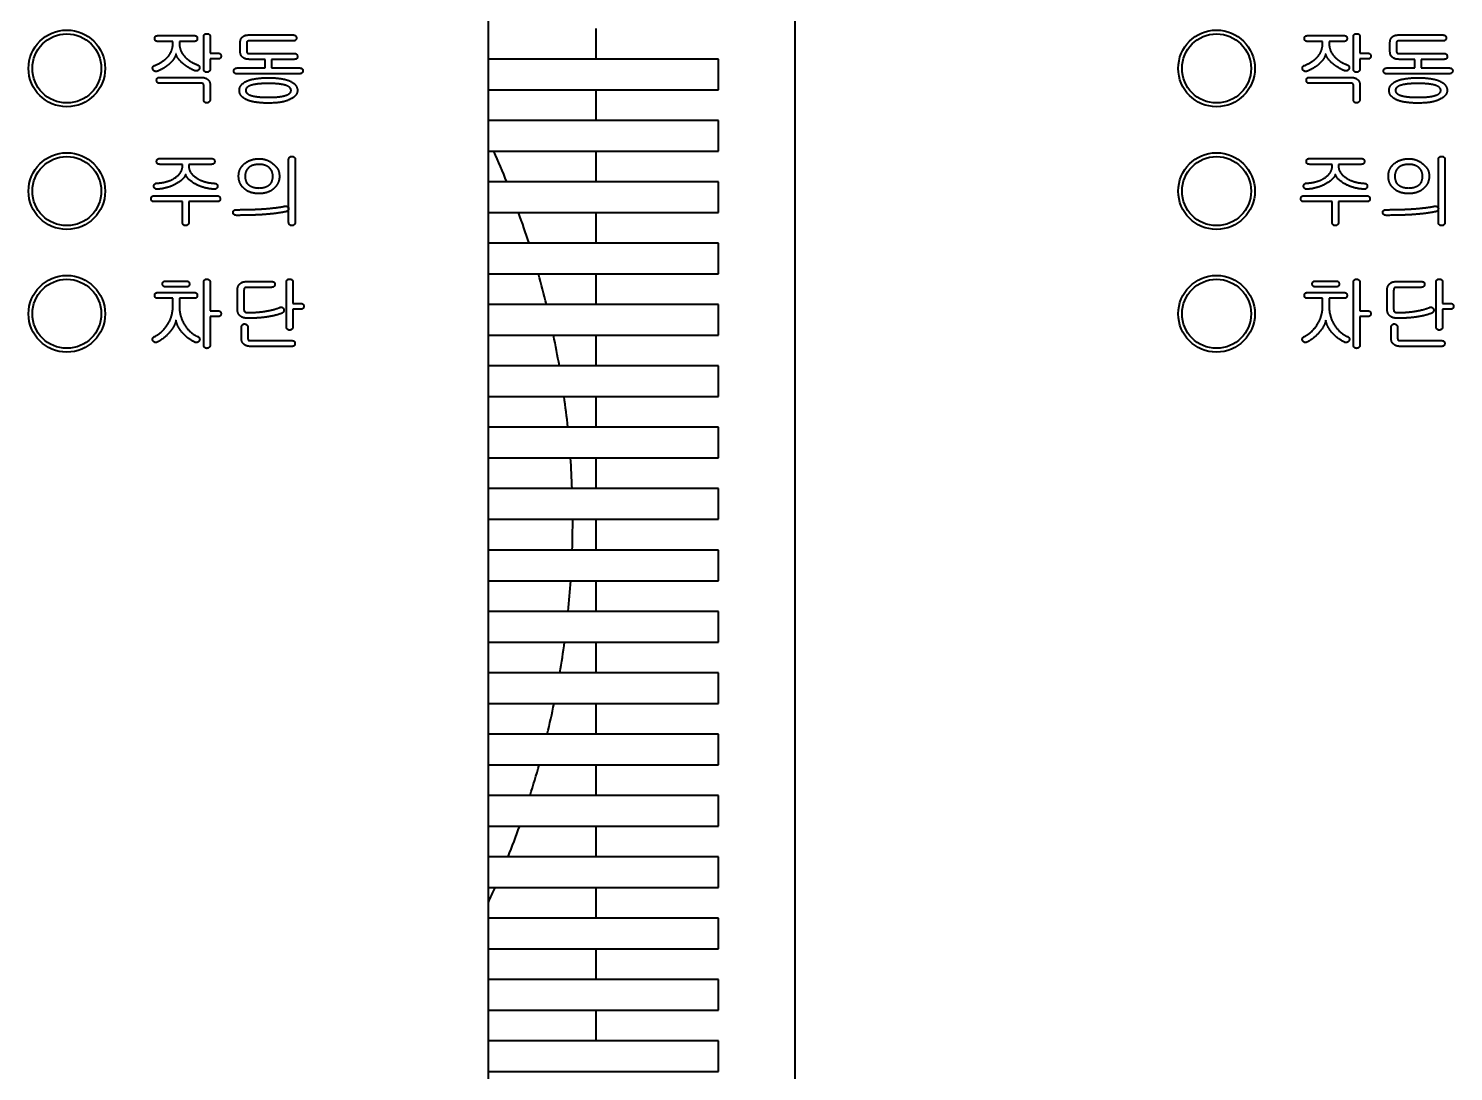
# Model space of a CAD drawing. Header units: millimetres. Extents: x 12 to 1415, y 12 to 997.
# Drawn here: x 271.1 to 364, y 367.5 to 435.5 of the extents above; entities that cross this region are included whole.
import ezdxf

# ---------------------------------------------------------------- set-up
doc = ezdxf.new("R2010")
doc.units = ezdxf.units.MM
doc.header["$LTSCALE"] = 1.2
doc.layers.add('가시적인 것(ISO)', color=7, linetype='Continuous', lineweight=40)

msp = doc.modelspace()

# ---------------------------------------------------------------- linework, layer by layer
at = {"layer": '가시적인 것(ISO)'}
for p, q in [((321.065, 487.884), (321.065, 89.084)), ((301.065, 107.084), (301.065, 464.884)), ((285.414, 435.063), (288.347, 435.063)), ((308.065, 435.484), (308.065, 433.484)), ((360.414, 435.063), (363.347, 435.063)), ((280.484, 434.645), (279.495, 434.645)), ((279.501, 435.021), (281.894, 435.021)), ((280.484, 434.528), (280.484, 434.645)), ((281.894, 434.645), (280.905, 434.645)), ((280.905, 434.645), (280.905, 434.538)), ((282.493, 432.843), (282.493, 434.953)), ((282.915, 434.953), (282.915, 433.874)), ((284.879, 433.977), (284.879, 434.583)), ((285.307, 434.561), (285.307, 433.994)), ((288.373, 434.681), (285.469, 434.681)), ((355.484, 434.645), (354.495, 434.645)), ((354.501, 435.021), (356.894, 435.021)), ((355.484, 434.528), (355.484, 434.645)), ((356.894, 434.645), (355.905, 434.645)), ((355.905, 434.645), (355.905, 434.538)), ((357.493, 432.843), (357.493, 434.953)), ((357.915, 434.953), (357.915, 433.874)), ((359.879, 433.977), (359.879, 434.583)), ((360.307, 434.561), (360.307, 433.994)), ((363.373, 434.681), (360.469, 434.681)), ((282.915, 433.874), (283.433, 433.874)), ((283.433, 433.498), (282.915, 433.498)), ((282.915, 433.498), (282.915, 432.843)), ((286.504, 433.475), (285.446, 433.475)), ((285.463, 433.857), (288.416, 433.857)), ((286.5, 432.911), (286.5, 433.426)), ((288.425, 433.475), (286.913, 433.475)), ((286.915, 433.436), (286.915, 432.911)), ((316.065, 433.484), (301.065, 433.484)), ((316.065, 431.484), (316.065, 433.484)), ((357.915, 433.874), (358.433, 433.874)), ((358.433, 433.498), (357.915, 433.498)), ((357.915, 433.498), (357.915, 432.843)), ((361.504, 433.475), (360.446, 433.475)), ((360.463, 433.857), (363.416, 433.857)), ((361.5, 432.911), (361.5, 433.426)), ((363.425, 433.475), (361.913, 433.475)), ((361.915, 433.436), (361.915, 432.911)), ((279.621, 432.298), (282.338, 432.298)), ((288.762, 432.535), (284.629, 432.535)), ((284.672, 432.911), (286.5, 432.911)), ((286.915, 432.911), (288.756, 432.911)), ((354.621, 432.298), (357.338, 432.298)), ((363.762, 432.535), (359.629, 432.535)), ((359.672, 432.911), (361.5, 432.911)), ((361.915, 432.911), (363.756, 432.911)), ((282.338, 431.916), (279.621, 431.916)), ((282.493, 430.846), (282.493, 431.783)), ((282.915, 431.783), (282.915, 430.846)), ((301.065, 431.484), (316.065, 431.484)), ((308.065, 431.484), (308.065, 429.484)), ((357.338, 431.916), (354.621, 431.916)), ((357.493, 430.846), (357.493, 431.783)), ((357.915, 431.783), (357.915, 430.846)), ((316.065, 429.484), (301.065, 429.484)), ((316.065, 427.484), (316.065, 429.484)), ((279.625, 427.005), (283.022, 427.005)), ((288.036, 422.849), (288.036, 426.95)), ((288.464, 426.953), (288.464, 422.849)), ((301.065, 427.484), (316.065, 427.484)), ((308.065, 427.484), (308.065, 425.484)), ((354.625, 427.005), (358.022, 427.005)), ((363.036, 422.849), (363.036, 426.95)), ((363.464, 426.953), (363.464, 422.849)), ((281.109, 426.629), (279.621, 426.629)), ((281.109, 426.506), (281.109, 426.629)), ((283.022, 426.629), (281.524, 426.629)), ((281.524, 426.629), (281.524, 426.499)), ((356.109, 426.629), (354.621, 426.629)), ((356.109, 426.506), (356.109, 426.629)), ((358.022, 426.629), (356.524, 426.629)), ((356.524, 426.629), (356.524, 426.499)), ((316.065, 425.484), (301.065, 425.484)), ((316.065, 423.484), (316.065, 425.484)), ((281.109, 424.201), (279.252, 424.201)), ((279.271, 424.577), (283.372, 424.577)), ((281.109, 422.846), (281.109, 424.201)), ((283.382, 424.201), (281.524, 424.201)), ((281.524, 424.201), (281.524, 422.849)), ((356.109, 424.201), (354.252, 424.201)), ((354.271, 424.577), (358.372, 424.577)), ((356.109, 422.846), (356.109, 424.201)), ((358.382, 424.201), (356.524, 424.201)), ((356.524, 424.201), (356.524, 422.849)), ((301.065, 423.484), (316.065, 423.484)), ((308.065, 423.484), (308.065, 421.484)), ((316.065, 421.484), (301.065, 421.484)), ((316.065, 419.484), (316.065, 421.484)), ((301.065, 419.484), (316.065, 419.484)), ((308.065, 419.484), (308.065, 417.484)), ((280.017, 419.018), (281.365, 419.018)), ((281.385, 418.642), (280.017, 418.642)), ((282.493, 414.84), (282.493, 418.95)), ((282.915, 418.95), (282.915, 417.073)), ((284.694, 417.18), (284.694, 418.438)), ((285.116, 418.35), (285.116, 417.206)), ((285.262, 418.985), (286.931, 418.985)), ((286.924, 418.609), (285.33, 418.609)), ((287.89, 416.036), (287.89, 418.953)), ((288.312, 418.953), (288.312, 417.559)), ((355.017, 419.018), (356.365, 419.018)), ((356.385, 418.642), (355.017, 418.642)), ((357.493, 414.84), (357.493, 418.95)), ((357.915, 418.95), (357.915, 417.073)), ((359.694, 417.18), (359.694, 418.438)), ((360.116, 418.35), (360.116, 417.206)), ((360.262, 418.985), (361.931, 418.985)), ((361.924, 418.609), (360.33, 418.609)), ((362.89, 416.036), (362.89, 418.953)), ((363.312, 418.953), (363.312, 417.559)), ((280.484, 417.893), (279.495, 417.893)), ((279.501, 418.269), (281.894, 418.269)), ((280.484, 417.394), (280.484, 417.893)), ((281.894, 417.893), (280.905, 417.893)), ((280.905, 417.893), (280.905, 417.394)), ((288.312, 417.559), (288.83, 417.559)), ((316.065, 417.484), (301.065, 417.484)), ((316.065, 415.484), (316.065, 417.484)), ((355.484, 417.893), (354.495, 417.893)), ((354.501, 418.269), (356.894, 418.269)), ((355.484, 417.394), (355.484, 417.893)), ((356.894, 417.893), (355.905, 417.893)), ((355.905, 417.893), (355.905, 417.394)), ((363.312, 417.559), (363.83, 417.559)), ((282.915, 417.073), (283.443, 417.073)), ((283.443, 416.707), (282.915, 416.707)), ((282.915, 416.707), (282.915, 414.84)), ((288.83, 417.183), (288.312, 417.183)), ((288.312, 417.183), (288.312, 416.036)), ((357.915, 417.073), (358.443, 417.073)), ((358.443, 416.707), (357.915, 416.707)), ((357.915, 416.707), (357.915, 414.84)), ((363.83, 417.183), (363.312, 417.183)), ((363.312, 417.183), (363.312, 416.036)), ((284.954, 415.293), (284.954, 415.987)), ((285.375, 415.987), (285.375, 415.326)), ((359.954, 415.293), (359.954, 415.987)), ((360.375, 415.987), (360.375, 415.326)), ((288.257, 414.759), (285.531, 414.759)), ((285.573, 415.135), (288.257, 415.135)), ((301.065, 415.484), (316.065, 415.484)), ((308.065, 415.484), (308.065, 413.484)), ((363.257, 414.759), (360.531, 414.759)), ((360.573, 415.135), (363.257, 415.135)), ((316.065, 413.484), (301.065, 413.484)), ((316.065, 411.484), (316.065, 413.484)), ((301.065, 411.484), (316.065, 411.484)), ((308.065, 411.484), (308.065, 409.484)), ((316.065, 409.484), (301.065, 409.484)), ((316.065, 407.484), (316.065, 409.484)), ((301.065, 407.484), (316.065, 407.484)), ((308.065, 407.484), (308.065, 405.484)), ((316.065, 405.484), (301.065, 405.484)), ((316.065, 403.484), (316.065, 405.484)), ((301.065, 403.484), (316.065, 403.484)), ((308.065, 403.484), (308.065, 401.484)), ((316.065, 401.484), (301.065, 401.484)), ((316.065, 399.484), (316.065, 401.484)), ((301.065, 399.484), (316.065, 399.484)), ((308.065, 399.484), (308.065, 397.484)), ((316.065, 397.484), (301.065, 397.484)), ((316.065, 395.484), (316.065, 397.484)), ((301.065, 395.484), (316.065, 395.484)), ((308.065, 395.484), (308.065, 393.484)), ((316.065, 393.484), (301.065, 393.484)), ((316.065, 391.484), (316.065, 393.484)), ((301.065, 391.484), (316.065, 391.484)), ((308.065, 391.484), (308.065, 389.484)), ((316.065, 389.484), (301.065, 389.484)), ((316.065, 387.484), (316.065, 389.484)), ((301.065, 387.484), (316.065, 387.484)), ((308.065, 387.484), (308.065, 385.484)), ((316.065, 385.484), (301.065, 385.484)), ((316.065, 383.484), (316.065, 385.484)), ((301.065, 383.484), (316.065, 383.484)), ((308.065, 383.484), (308.065, 381.484)), ((316.065, 381.484), (301.065, 381.484)), ((316.065, 379.484), (316.065, 381.484)), ((301.065, 379.484), (316.065, 379.484)), ((308.065, 379.484), (308.065, 377.484)), ((316.065, 377.484), (301.065, 377.484)), ((316.065, 375.484), (316.065, 377.484)), ((301.065, 375.484), (316.065, 375.484)), ((308.065, 375.484), (308.065, 373.484)), ((316.065, 373.484), (301.065, 373.484)), ((316.065, 371.484), (316.065, 373.484)), ((301.065, 371.484), (316.065, 371.484)), ((308.065, 371.484), (308.065, 369.484)), ((316.065, 369.484), (301.065, 369.484)), ((316.065, 367.484), (316.065, 369.484)), ((301.065, 367.484), (316.065, 367.484))]:
    msp.add_line(p, q, dxfattribs=at)
for centre, radius in [((273.565, 432.884), 2.5), ((273.565, 432.884), 2.25), ((348.565, 432.884), 2.5), ((348.565, 432.884), 2.25), ((273.565, 424.884), 2.5), ((273.565, 424.884), 2.25), ((348.565, 424.884), 2.5), ((348.565, 424.884), 2.25), ((273.565, 416.884), 2.5), ((348.565, 416.884), 2.5), ((273.565, 416.884), 2.25), ((348.565, 416.884), 2.25)]:
    msp.add_circle(centre, radius, dxfattribs=at)
for start, end in [(21.99813, 24.10905), (17.86526, 19.91818), (13.82653, 15.8358), (9.85681, 11.83446), (5.93441, 7.89095), (2.03977, 3.98478), (358.15456, 0.09711), (354.26083, 356.20989), (350.34027, 352.30508), (346.37341, 348.36391), (342.33868, 344.36599), (338.21119, 340.28826), (335.06405, 336.10356)]:
    msp.add_arc((247.565, 403.384), 59, start, end, dxfattribs=at)
for points in [[(282.493, 434.953), (282.493, 435.147), (282.701, 435.147)], [(282.701, 435.147), (282.915, 435.147), (282.915, 434.953)], [(285.022, 434.934), (285.171, 435.063), (285.414, 435.063)], [(288.347, 435.063), (288.438, 435.063), (288.487, 435.008)], [(357.493, 434.953), (357.493, 435.147), (357.701, 435.147)], [(357.701, 435.147), (357.915, 435.147), (357.915, 434.953)], [(360.022, 434.934), (360.171, 435.063), (360.414, 435.063)], [(363.347, 435.063), (363.438, 435.063), (363.487, 435.008)], [(279.297, 434.84), (279.297, 435.021), (279.501, 435.021)], [(279.495, 434.645), (279.294, 434.645), (279.297, 434.84)], [(280.134, 433.618), (280.484, 433.994), (280.484, 434.528)], [(280.905, 434.538), (280.905, 434.01), (281.278, 433.624)], [(281.894, 435.021), (282.078, 435.021), (282.078, 434.836)], [(282.078, 434.836), (282.078, 434.645), (281.894, 434.645)], [(284.879, 434.583), (284.879, 434.794), (285.022, 434.934)], [(285.339, 434.648), (285.307, 434.626), (285.307, 434.561)], [(285.469, 434.681), (285.378, 434.681), (285.339, 434.648)], [(288.506, 434.752), (288.461, 434.681), (288.373, 434.681)], [(288.487, 435.008), (288.542, 434.953), (288.548, 434.869)], [(288.548, 434.869), (288.548, 434.801), (288.506, 434.752)], [(354.297, 434.84), (354.297, 435.021), (354.501, 435.021)], [(354.495, 434.645), (354.294, 434.645), (354.297, 434.84)], [(355.134, 433.618), (355.484, 433.994), (355.484, 434.528)], [(355.905, 434.538), (355.905, 434.01), (356.278, 433.624)], [(356.894, 435.021), (357.078, 435.021), (357.078, 434.836)], [(357.078, 434.836), (357.078, 434.645), (356.894, 434.645)], [(359.879, 434.583), (359.879, 434.794), (360.022, 434.934)], [(360.339, 434.648), (360.307, 434.626), (360.307, 434.561)], [(360.469, 434.681), (360.378, 434.681), (360.339, 434.648)], [(363.506, 434.752), (363.461, 434.681), (363.373, 434.681)], [(363.487, 435.008), (363.542, 434.953), (363.548, 434.869)], [(363.548, 434.869), (363.548, 434.801), (363.506, 434.752)], [(279.275, 433.066), (279.842, 433.297), (280.134, 433.618)], [(280.286, 433.196), (279.949, 432.885), (279.459, 432.694)], [(280.688, 433.841), (280.617, 433.511), (280.286, 433.196)], [(281.109, 433.225), (280.733, 433.553), (280.688, 433.841)], [(281.89, 432.742), (281.453, 432.93), (281.109, 433.225)], [(281.278, 433.624), (281.576, 433.316), (282.114, 433.102)], [(283.433, 433.874), (283.625, 433.874), (283.625, 433.689)], [(283.625, 433.689), (283.625, 433.498), (283.433, 433.498)], [(285.012, 433.63), (284.879, 433.747), (284.879, 433.977)], [(285.446, 433.475), (285.181, 433.475), (285.012, 433.63)], [(285.307, 433.994), (285.307, 433.916), (285.343, 433.883)], [(285.343, 433.883), (285.369, 433.857), (285.463, 433.857)], [(286.5, 433.426), (286.5, 433.452), (286.504, 433.475)], [(286.913, 433.475), (286.915, 433.457), (286.915, 433.436)], [(288.416, 433.857), (288.607, 433.857), (288.607, 433.647)], [(288.607, 433.647), (288.613, 433.475), (288.425, 433.475)], [(354.275, 433.066), (354.842, 433.297), (355.134, 433.618)], [(355.286, 433.196), (354.949, 432.885), (354.459, 432.694)], [(355.688, 433.841), (355.617, 433.511), (355.286, 433.196)], [(356.109, 433.225), (355.733, 433.553), (355.688, 433.841)], [(356.89, 432.742), (356.453, 432.93), (356.109, 433.225)], [(356.278, 433.624), (356.576, 433.316), (357.114, 433.102)], [(358.433, 433.874), (358.625, 433.874), (358.625, 433.689)], [(358.625, 433.689), (358.625, 433.498), (358.433, 433.498)], [(360.012, 433.63), (359.879, 433.747), (359.879, 433.977)], [(360.446, 433.475), (360.181, 433.475), (360.012, 433.63)], [(360.307, 433.994), (360.307, 433.916), (360.343, 433.883)], [(360.343, 433.883), (360.369, 433.857), (360.463, 433.857)], [(361.5, 433.426), (361.5, 433.452), (361.504, 433.475)], [(361.913, 433.475), (361.915, 433.457), (361.915, 433.436)], [(363.416, 433.857), (363.607, 433.857), (363.607, 433.647)], [(363.607, 433.647), (363.613, 433.475), (363.425, 433.475)], [(279.184, 432.807), (279.151, 432.882), (279.168, 432.953)], [(279.168, 432.953), (279.197, 433.037), (279.275, 433.066)], [(279.291, 432.703), (279.226, 432.733), (279.184, 432.807)], [(279.459, 432.694), (279.372, 432.674), (279.291, 432.703)], [(279.424, 432.107), (279.417, 432.298), (279.621, 432.298)], [(282.062, 432.729), (281.984, 432.71), (281.89, 432.742)], [(282.202, 432.84), (282.156, 432.759), (282.062, 432.729)], [(282.114, 433.102), (282.185, 433.076), (282.211, 432.998)], [(282.211, 432.998), (282.234, 432.914), (282.202, 432.84)], [(282.338, 432.298), (282.613, 432.298), (282.782, 432.143)], [(282.552, 432.69), (282.493, 432.742), (282.493, 432.843)], [(282.701, 432.629), (282.613, 432.629), (282.552, 432.69)], [(282.843, 432.687), (282.788, 432.629), (282.701, 432.629)], [(282.915, 432.843), (282.915, 432.742), (282.843, 432.687)], [(284.493, 432.6), (284.451, 432.658), (284.458, 432.733)], [(284.458, 432.733), (284.464, 432.801), (284.513, 432.859)], [(284.629, 432.535), (284.542, 432.535), (284.493, 432.6)], [(284.513, 432.859), (284.574, 432.911), (284.672, 432.911)], [(285.278, 432.045), (285.764, 432.272), (286.714, 432.272)], [(286.714, 432.272), (287.664, 432.272), (288.124, 432.055)], [(288.756, 432.911), (288.853, 432.911), (288.911, 432.859)], [(288.911, 432.593), (288.853, 432.535), (288.762, 432.535)], [(288.911, 432.859), (288.97, 432.801), (288.97, 432.726)], [(288.97, 432.726), (288.97, 432.652), (288.911, 432.593)], [(354.184, 432.807), (354.151, 432.882), (354.168, 432.953)], [(354.168, 432.953), (354.197, 433.037), (354.275, 433.066)], [(354.291, 432.703), (354.226, 432.733), (354.184, 432.807)], [(354.459, 432.694), (354.372, 432.674), (354.291, 432.703)], [(354.424, 432.107), (354.417, 432.298), (354.621, 432.298)], [(357.062, 432.729), (356.984, 432.71), (356.89, 432.742)], [(357.202, 432.84), (357.156, 432.759), (357.062, 432.729)], [(357.114, 433.102), (357.185, 433.076), (357.211, 432.998)], [(357.211, 432.998), (357.234, 432.914), (357.202, 432.84)], [(357.338, 432.298), (357.613, 432.298), (357.782, 432.143)], [(357.552, 432.69), (357.493, 432.742), (357.493, 432.843)], [(357.701, 432.629), (357.613, 432.629), (357.552, 432.69)], [(357.843, 432.687), (357.788, 432.629), (357.701, 432.629)], [(357.915, 432.843), (357.915, 432.742), (357.843, 432.687)], [(359.493, 432.6), (359.451, 432.658), (359.458, 432.733)], [(359.458, 432.733), (359.464, 432.801), (359.513, 432.859)], [(359.629, 432.535), (359.542, 432.535), (359.493, 432.6)], [(359.513, 432.859), (359.574, 432.911), (359.672, 432.911)], [(360.278, 432.045), (360.764, 432.272), (361.714, 432.272)], [(361.714, 432.272), (362.664, 432.272), (363.124, 432.055)], [(363.756, 432.911), (363.853, 432.911), (363.911, 432.859)], [(363.911, 432.593), (363.853, 432.535), (363.762, 432.535)], [(363.911, 432.859), (363.97, 432.801), (363.97, 432.726)], [(363.97, 432.726), (363.97, 432.652), (363.911, 432.593)], [(279.621, 431.916), (279.424, 431.916), (279.424, 432.107)], [(282.464, 431.883), (282.425, 431.916), (282.338, 431.916)], [(282.493, 431.783), (282.493, 431.857), (282.464, 431.883)], [(282.782, 432.143), (282.915, 432.026), (282.915, 431.783)], [(284.821, 431.446), (284.821, 431.831), (285.278, 432.045)], [(285.278, 430.849), (284.821, 431.063), (284.821, 431.446)], [(285.547, 431.77), (285.236, 431.656), (285.236, 431.446)], [(285.236, 431.446), (285.236, 431.245), (285.56, 431.131)], [(286.714, 431.903), (285.923, 431.903), (285.547, 431.77)], [(287.874, 431.77), (287.498, 431.903), (286.714, 431.903)], [(287.852, 431.128), (288.192, 431.245), (288.192, 431.446)], [(288.192, 431.446), (288.192, 431.656), (287.874, 431.77)], [(288.607, 431.446), (288.607, 431.063), (288.065, 430.843)], [(288.124, 432.055), (288.607, 431.838), (288.607, 431.446)], [(354.621, 431.916), (354.424, 431.916), (354.424, 432.107)], [(357.464, 431.883), (357.425, 431.916), (357.338, 431.916)], [(357.493, 431.783), (357.493, 431.857), (357.464, 431.883)], [(357.782, 432.143), (357.915, 432.026), (357.915, 431.783)], [(359.821, 431.446), (359.821, 431.831), (360.278, 432.045)], [(360.278, 430.849), (359.821, 431.063), (359.821, 431.446)], [(360.547, 431.77), (360.236, 431.656), (360.236, 431.446)], [(360.236, 431.446), (360.236, 431.245), (360.56, 431.131)], [(361.714, 431.903), (360.923, 431.903), (360.547, 431.77)], [(362.874, 431.77), (362.498, 431.903), (361.714, 431.903)], [(362.852, 431.128), (363.192, 431.245), (363.192, 431.446)], [(363.192, 431.446), (363.192, 431.656), (362.874, 431.77)], [(363.607, 431.446), (363.607, 431.063), (363.065, 430.843)], [(363.124, 432.055), (363.607, 431.838), (363.607, 431.446)], [(282.558, 430.681), (282.493, 430.749), (282.493, 430.846)], [(282.701, 430.632), (282.617, 430.632), (282.558, 430.681)], [(282.808, 430.668), (282.785, 430.632), (282.701, 430.632)], [(282.915, 430.846), (282.915, 430.749), (282.808, 430.668)], [(286.714, 430.622), (285.764, 430.622), (285.278, 430.849)], [(285.56, 431.131), (285.923, 430.998), (286.714, 430.998)], [(286.714, 430.998), (287.498, 430.998), (287.852, 431.128)], [(288.065, 430.843), (287.657, 430.622), (286.714, 430.622)], [(357.558, 430.681), (357.493, 430.749), (357.493, 430.846)], [(357.701, 430.632), (357.617, 430.632), (357.558, 430.681)], [(357.808, 430.668), (357.785, 430.632), (357.701, 430.632)], [(357.915, 430.846), (357.915, 430.749), (357.808, 430.668)], [(361.714, 430.622), (360.764, 430.622), (360.278, 430.849)], [(360.56, 431.131), (360.923, 430.998), (361.714, 430.998)], [(361.714, 430.998), (362.498, 430.998), (362.852, 431.128)], [(363.065, 430.843), (362.657, 430.622), (361.714, 430.622)], [(279.621, 426.629), (279.417, 426.629), (279.424, 426.823)], [(279.424, 426.823), (279.424, 427.005), (279.625, 427.005)], [(283.022, 427.005), (283.21, 427.005), (283.21, 426.82)], [(283.21, 426.82), (283.21, 426.629), (283.022, 426.629)], [(285.09, 426.613), (285.479, 426.995), (286.108, 426.995)], [(286.108, 426.995), (286.72, 426.995), (287.112, 426.564)], [(288.036, 426.95), (288.036, 427.037), (288.101, 427.099)], [(288.101, 427.099), (288.159, 427.147), (288.25, 427.147)], [(288.25, 427.147), (288.335, 427.147), (288.393, 427.096)], [(288.393, 427.096), (288.464, 427.047), (288.464, 426.953)], [(354.621, 426.629), (354.417, 426.629), (354.424, 426.823)], [(354.424, 426.823), (354.424, 427.005), (354.625, 427.005)], [(358.022, 427.005), (358.21, 427.005), (358.21, 426.82)], [(358.21, 426.82), (358.21, 426.629), (358.022, 426.629)], [(360.09, 426.613), (360.479, 426.995), (361.108, 426.995)], [(361.108, 426.995), (361.72, 426.995), (362.112, 426.564)], [(363.036, 426.95), (363.036, 427.037), (363.101, 427.099)], [(363.101, 427.099), (363.159, 427.147), (363.25, 427.147)], [(363.25, 427.147), (363.335, 427.147), (363.393, 427.096)], [(363.393, 427.096), (363.464, 427.047), (363.464, 426.953)], [(279.469, 425.404), (280.153, 425.439), (280.633, 425.757)], [(280.633, 425.757), (281.109, 426.078), (281.109, 426.506)], [(281.317, 425.984), (281.213, 425.643), (280.753, 425.397)], [(281.91, 425.365), (281.411, 425.653), (281.317, 425.984)], [(281.524, 426.499), (281.524, 426.075), (281.994, 425.76)], [(281.994, 425.76), (282.484, 425.43), (283.187, 425.391)], [(284.772, 425.854), (284.772, 426.324), (285.09, 426.613)], [(285.106, 425.07), (284.772, 425.387), (284.772, 425.854)], [(285.42, 426.402), (285.193, 426.175), (285.193, 425.854)], [(285.193, 425.854), (285.193, 425.533), (285.362, 425.342)], [(286.108, 426.626), (285.66, 426.626), (285.42, 426.402)], [(286.792, 426.386), (286.542, 426.626), (286.108, 426.626)], [(287.005, 425.854), (287.005, 426.172), (286.792, 426.386)], [(286.837, 425.342), (287.005, 425.533), (287.005, 425.854)], [(287.433, 425.854), (287.433, 425.394), (287.096, 425.07)], [(287.112, 426.564), (287.433, 426.321), (287.433, 425.854)], [(354.469, 425.404), (355.153, 425.439), (355.633, 425.757)], [(355.633, 425.757), (356.109, 426.078), (356.109, 426.506)], [(356.317, 425.984), (356.213, 425.643), (355.753, 425.397)], [(356.91, 425.365), (356.411, 425.653), (356.317, 425.984)], [(356.524, 426.499), (356.524, 426.075), (356.994, 425.76)], [(356.994, 425.76), (357.484, 425.43), (358.187, 425.391)], [(359.772, 425.854), (359.772, 426.324), (360.09, 426.613)], [(360.106, 425.07), (359.772, 425.387), (359.772, 425.854)], [(360.42, 426.402), (360.193, 426.175), (360.193, 425.854)], [(360.193, 425.854), (360.193, 425.533), (360.362, 425.342)], [(361.108, 426.626), (360.66, 426.626), (360.42, 426.402)], [(361.792, 426.386), (361.542, 426.626), (361.108, 426.626)], [(362.005, 425.854), (362.005, 426.172), (361.792, 426.386)], [(361.837, 425.342), (362.005, 425.533), (362.005, 425.854)], [(362.433, 425.854), (362.433, 425.394), (362.096, 425.07)], [(362.112, 426.564), (362.433, 426.321), (362.433, 425.854)], [(279.239, 425.196), (279.232, 425.274), (279.313, 425.355)], [(279.317, 425.057), (279.249, 425.109), (279.239, 425.196)], [(279.313, 425.355), (279.346, 425.404), (279.469, 425.404)], [(279.482, 425.005), (279.382, 424.998), (279.317, 425.057)], [(280.753, 425.397), (280.185, 425.053), (279.482, 425.005)], [(283.177, 425.005), (282.458, 425.053), (281.91, 425.365)], [(283.333, 425.06), (283.278, 425.005), (283.177, 425.005)], [(283.187, 425.391), (283.294, 425.391), (283.356, 425.329)], [(283.398, 425.183), (283.391, 425.112), (283.333, 425.06)], [(283.356, 425.329), (283.407, 425.271), (283.398, 425.183)], [(286.108, 424.72), (285.472, 424.72), (285.106, 425.07)], [(285.362, 425.342), (285.657, 425.086), (286.108, 425.086)], [(286.108, 425.086), (286.542, 425.086), (286.837, 425.342)], [(287.096, 425.07), (286.727, 424.72), (286.108, 424.72)], [(354.239, 425.196), (354.232, 425.274), (354.313, 425.355)], [(354.317, 425.057), (354.249, 425.109), (354.239, 425.196)], [(354.313, 425.355), (354.346, 425.404), (354.469, 425.404)], [(354.482, 425.005), (354.382, 424.998), (354.317, 425.057)], [(355.753, 425.397), (355.185, 425.053), (354.482, 425.005)], [(358.177, 425.005), (357.458, 425.053), (356.91, 425.365)], [(358.333, 425.06), (358.278, 425.005), (358.177, 425.005)], [(358.187, 425.391), (358.294, 425.391), (358.356, 425.329)], [(358.398, 425.183), (358.391, 425.112), (358.333, 425.06)], [(358.356, 425.329), (358.407, 425.271), (358.398, 425.183)], [(361.108, 424.72), (360.472, 424.72), (360.106, 425.07)], [(360.362, 425.342), (360.657, 425.086), (361.108, 425.086)], [(361.108, 425.086), (361.542, 425.086), (361.837, 425.342)], [(362.096, 425.07), (361.727, 424.72), (361.108, 424.72)], [(279.064, 424.395), (279.07, 424.577), (279.271, 424.577)], [(279.252, 424.201), (279.057, 424.201), (279.064, 424.395)], [(283.372, 424.577), (283.563, 424.577), (283.573, 424.373)], [(283.573, 424.373), (283.573, 424.201), (283.382, 424.201)], [(286.279, 423.718), (287.174, 423.776), (287.745, 423.89)], [(287.745, 423.89), (287.855, 423.919), (287.936, 423.883)], [(354.064, 424.395), (354.07, 424.577), (354.271, 424.577)], [(354.252, 424.201), (354.057, 424.201), (354.064, 424.395)], [(358.372, 424.577), (358.563, 424.577), (358.573, 424.373)], [(358.573, 424.373), (358.573, 424.201), (358.382, 424.201)], [(361.279, 423.718), (362.174, 423.776), (362.745, 423.89)], [(362.745, 423.89), (362.855, 423.919), (362.936, 423.883)], [(284.406, 423.491), (284.406, 423.569), (284.461, 423.621)], [(284.467, 423.358), (284.406, 423.41), (284.406, 423.491)], [(284.461, 423.621), (284.529, 423.673), (284.629, 423.673)], [(284.629, 423.303), (284.529, 423.303), (284.467, 423.358)], [(284.629, 423.673), (285.56, 423.673), (286.279, 423.718)], [(286.36, 423.352), (285.651, 423.303), (284.629, 423.303)], [(287.868, 423.543), (287.249, 423.41), (286.36, 423.352)], [(288.001, 423.63), (287.952, 423.569), (287.868, 423.543)], [(287.936, 423.883), (288.01, 423.844), (288.03, 423.773)], [(288.03, 423.773), (288.043, 423.699), (288.001, 423.63)], [(359.406, 423.491), (359.406, 423.569), (359.461, 423.621)], [(359.467, 423.358), (359.406, 423.41), (359.406, 423.491)], [(359.461, 423.621), (359.529, 423.673), (359.629, 423.673)], [(359.629, 423.303), (359.529, 423.303), (359.467, 423.358)], [(359.629, 423.673), (360.56, 423.673), (361.279, 423.718)], [(361.36, 423.352), (360.651, 423.303), (359.629, 423.303)], [(362.868, 423.543), (362.249, 423.41), (361.36, 423.352)], [(363.001, 423.63), (362.952, 423.569), (362.868, 423.543)], [(362.936, 423.883), (363.01, 423.844), (363.03, 423.773)], [(363.03, 423.773), (363.043, 423.699), (363.001, 423.63)], [(281.174, 422.681), (281.109, 422.749), (281.109, 422.846)], [(281.317, 422.632), (281.232, 422.632), (281.174, 422.681)], [(281.463, 422.697), (281.398, 422.632), (281.317, 422.632)], [(281.524, 422.849), (281.524, 422.752), (281.463, 422.697)], [(288.098, 422.69), (288.036, 422.752), (288.036, 422.849)], [(288.25, 422.632), (288.156, 422.632), (288.098, 422.69)], [(288.403, 422.697), (288.338, 422.632), (288.25, 422.632)], [(288.464, 422.849), (288.464, 422.752), (288.403, 422.697)], [(356.174, 422.681), (356.109, 422.749), (356.109, 422.846)], [(356.317, 422.632), (356.232, 422.632), (356.174, 422.681)], [(356.463, 422.697), (356.398, 422.632), (356.317, 422.632)], [(356.524, 422.849), (356.524, 422.752), (356.463, 422.697)], [(363.098, 422.69), (363.036, 422.752), (363.036, 422.849)], [(363.25, 422.632), (363.156, 422.632), (363.098, 422.69)], [(363.403, 422.697), (363.338, 422.632), (363.25, 422.632)], [(363.464, 422.849), (363.464, 422.752), (363.403, 422.697)], [(279.809, 418.833), (279.809, 419.018), (280.017, 419.018)], [(280.017, 418.642), (279.809, 418.642), (279.809, 418.833)], [(281.365, 419.018), (281.553, 419.018), (281.56, 418.836)], [(281.56, 418.836), (281.566, 418.642), (281.385, 418.642)], [(282.493, 418.95), (282.493, 419.041), (282.565, 419.102)], [(282.565, 419.102), (282.62, 419.144), (282.701, 419.144)], [(282.701, 419.144), (282.782, 419.144), (282.821, 419.115)], [(282.821, 419.115), (282.915, 419.041), (282.915, 418.95)], [(284.694, 418.438), (284.694, 418.674), (284.84, 418.827)], [(284.84, 418.827), (284.999, 418.985), (285.262, 418.985)], [(285.155, 418.561), (285.116, 418.512), (285.116, 418.35)], [(285.33, 418.609), (285.197, 418.609), (285.155, 418.561)], [(287.138, 418.82), (287.129, 418.609), (286.924, 418.609)], [(286.931, 418.985), (287.138, 418.985), (287.138, 418.82)], [(287.89, 418.953), (287.89, 419.147), (288.098, 419.147)], [(288.098, 419.147), (288.312, 419.147), (288.312, 418.953)], [(354.809, 418.833), (354.809, 419.018), (355.017, 419.018)], [(355.017, 418.642), (354.809, 418.642), (354.809, 418.833)], [(356.365, 419.018), (356.553, 419.018), (356.56, 418.836)], [(356.56, 418.836), (356.566, 418.642), (356.385, 418.642)], [(357.493, 418.95), (357.493, 419.041), (357.565, 419.102)], [(357.565, 419.102), (357.62, 419.144), (357.701, 419.144)], [(357.701, 419.144), (357.782, 419.144), (357.821, 419.115)], [(357.821, 419.115), (357.915, 419.041), (357.915, 418.95)], [(359.694, 418.438), (359.694, 418.674), (359.84, 418.827)], [(359.84, 418.827), (359.999, 418.985), (360.262, 418.985)], [(360.155, 418.561), (360.116, 418.512), (360.116, 418.35)], [(360.33, 418.609), (360.197, 418.609), (360.155, 418.561)], [(362.138, 418.82), (362.129, 418.609), (361.924, 418.609)], [(361.931, 418.985), (362.138, 418.985), (362.138, 418.82)], [(362.89, 418.953), (362.89, 419.147), (363.098, 419.147)], [(363.098, 419.147), (363.312, 419.147), (363.312, 418.953)], [(279.297, 418.088), (279.297, 418.269), (279.501, 418.269)], [(279.495, 417.893), (279.294, 417.893), (279.297, 418.088)], [(280.117, 416.149), (280.484, 416.7), (280.484, 417.394)], [(280.905, 417.394), (280.905, 416.69), (281.265, 416.133)], [(281.894, 418.269), (282.078, 418.269), (282.078, 418.084)], [(282.078, 418.084), (282.078, 417.893), (281.894, 417.893)], [(288.83, 417.559), (289.022, 417.559), (289.022, 417.374)], [(354.297, 418.088), (354.297, 418.269), (354.501, 418.269)], [(354.495, 417.893), (354.294, 417.893), (354.297, 418.088)], [(355.117, 416.149), (355.484, 416.7), (355.484, 417.394)], [(355.905, 417.394), (355.905, 416.69), (356.265, 416.133)], [(356.894, 418.269), (357.078, 418.269), (357.078, 418.084)], [(357.078, 418.084), (357.078, 417.893), (356.894, 417.893)], [(363.83, 417.559), (364.022, 417.559), (364.022, 417.374)], [(280.688, 416.477), (280.613, 416.078), (280.289, 415.705)], [(281.064, 415.695), (280.759, 416.068), (280.688, 416.477)], [(283.443, 417.073), (283.625, 417.073), (283.625, 416.895)], [(283.625, 416.895), (283.625, 416.707), (283.443, 416.707)], [(284.873, 416.746), (284.694, 416.901), (284.694, 417.18)], [(285.382, 416.596), (285.044, 416.596), (284.873, 416.746)], [(285.116, 417.206), (285.116, 417.073), (285.174, 417.015)], [(285.174, 417.015), (285.226, 416.963), (285.349, 416.963)], [(285.349, 416.963), (285.92, 416.963), (286.406, 417.034)], [(286.51, 416.661), (286.02, 416.596), (285.382, 416.596)], [(286.406, 417.034), (287.018, 417.118), (287.44, 417.293)], [(287.599, 416.921), (287.125, 416.739), (286.51, 416.661)], [(287.44, 417.293), (287.527, 417.332), (287.612, 417.303)], [(287.715, 417.037), (287.683, 416.966), (287.599, 416.921)], [(287.612, 417.303), (287.683, 417.267), (287.719, 417.193)], [(287.719, 417.193), (287.745, 417.115), (287.715, 417.037)], [(289.022, 417.374), (289.022, 417.183), (288.83, 417.183)], [(355.688, 416.477), (355.613, 416.078), (355.289, 415.705)], [(356.064, 415.695), (355.759, 416.068), (355.688, 416.477)], [(358.443, 417.073), (358.625, 417.073), (358.625, 416.895)], [(358.625, 416.895), (358.625, 416.707), (358.443, 416.707)], [(359.873, 416.746), (359.694, 416.901), (359.694, 417.18)], [(360.382, 416.596), (360.044, 416.596), (359.873, 416.746)], [(360.116, 417.206), (360.116, 417.073), (360.174, 417.015)], [(360.174, 417.015), (360.226, 416.963), (360.349, 416.963)], [(360.349, 416.963), (360.92, 416.963), (361.406, 417.034)], [(361.51, 416.661), (361.02, 416.596), (360.382, 416.596)], [(361.406, 417.034), (362.018, 417.118), (362.44, 417.293)], [(362.599, 416.921), (362.125, 416.739), (361.51, 416.661)], [(362.44, 417.293), (362.527, 417.332), (362.612, 417.303)], [(362.715, 417.037), (362.683, 416.966), (362.599, 416.921)], [(362.612, 417.303), (362.683, 417.267), (362.719, 417.193)], [(362.719, 417.193), (362.745, 417.115), (362.715, 417.037)], [(364.022, 417.374), (364.022, 417.183), (363.83, 417.183)], [(279.278, 415.397), (279.793, 415.66), (280.117, 416.149)], [(280.289, 415.705), (279.92, 415.264), (279.466, 415.037)], [(281.894, 415.037), (281.394, 415.297), (281.064, 415.695)], [(281.265, 416.133), (281.592, 415.624), (282.108, 415.4)], [(284.954, 415.987), (284.954, 416.097), (285.022, 416.165)], [(285.022, 416.165), (285.074, 416.224), (285.161, 416.224)], [(285.161, 416.224), (285.249, 416.224), (285.307, 416.159)], [(285.307, 416.159), (285.375, 416.097), (285.375, 415.987)], [(287.949, 415.883), (287.89, 415.935), (287.89, 416.036)], [(288.098, 415.822), (288.01, 415.822), (287.949, 415.883)], [(288.244, 415.88), (288.185, 415.822), (288.098, 415.822)], [(288.312, 416.036), (288.312, 415.935), (288.244, 415.88)], [(354.278, 415.397), (354.793, 415.66), (355.117, 416.149)], [(355.289, 415.705), (354.92, 415.264), (354.466, 415.037)], [(356.894, 415.037), (356.394, 415.297), (356.064, 415.695)], [(356.265, 416.133), (356.592, 415.624), (357.108, 415.4)], [(359.954, 415.987), (359.954, 416.097), (360.022, 416.165)], [(360.022, 416.165), (360.074, 416.224), (360.161, 416.224)], [(360.161, 416.224), (360.249, 416.224), (360.307, 416.159)], [(360.307, 416.159), (360.375, 416.097), (360.375, 415.987)], [(362.949, 415.883), (362.89, 415.935), (362.89, 416.036)], [(363.098, 415.822), (363.01, 415.822), (362.949, 415.883)], [(363.244, 415.88), (363.185, 415.822), (363.098, 415.822)], [(363.312, 416.036), (363.312, 415.935), (363.244, 415.88)], [(279.184, 415.122), (279.145, 415.196), (279.164, 415.274)], [(279.164, 415.274), (279.184, 415.355), (279.278, 415.397)], [(279.297, 415.024), (279.226, 415.053), (279.184, 415.122)], [(279.466, 415.037), (279.385, 415.002), (279.297, 415.024)], [(282.069, 415.018), (281.994, 414.995), (281.894, 415.037)], [(282.205, 415.125), (282.169, 415.047), (282.069, 415.018)], [(282.108, 415.4), (282.195, 415.368), (282.224, 415.284)], [(282.224, 415.284), (282.244, 415.199), (282.205, 415.125)], [(282.552, 414.694), (282.493, 414.746), (282.493, 414.84)], [(282.701, 414.632), (282.613, 414.632), (282.552, 414.694)], [(282.85, 414.694), (282.788, 414.632), (282.701, 414.632)], [(282.915, 414.84), (282.915, 414.746), (282.85, 414.694)], [(285.087, 414.927), (284.954, 415.047), (284.954, 415.293)], [(285.531, 414.759), (285.262, 414.759), (285.087, 414.927)], [(285.375, 415.326), (285.375, 415.203), (285.417, 415.16)], [(285.417, 415.16), (285.446, 415.135), (285.573, 415.135)], [(288.257, 415.135), (288.448, 415.135), (288.448, 414.95)], [(288.448, 414.95), (288.448, 414.759), (288.257, 414.759)], [(354.184, 415.122), (354.145, 415.196), (354.164, 415.274)], [(354.164, 415.274), (354.184, 415.355), (354.278, 415.397)], [(354.297, 415.024), (354.226, 415.053), (354.184, 415.122)], [(354.466, 415.037), (354.385, 415.002), (354.297, 415.024)], [(357.069, 415.018), (356.994, 414.995), (356.894, 415.037)], [(357.205, 415.125), (357.169, 415.047), (357.069, 415.018)], [(357.108, 415.4), (357.195, 415.368), (357.224, 415.284)], [(357.224, 415.284), (357.244, 415.199), (357.205, 415.125)], [(357.552, 414.694), (357.493, 414.746), (357.493, 414.84)], [(357.701, 414.632), (357.613, 414.632), (357.552, 414.694)], [(357.85, 414.694), (357.788, 414.632), (357.701, 414.632)], [(357.915, 414.84), (357.915, 414.746), (357.85, 414.694)], [(360.087, 414.927), (359.954, 415.047), (359.954, 415.293)], [(360.531, 414.759), (360.262, 414.759), (360.087, 414.927)], [(360.375, 415.326), (360.375, 415.203), (360.417, 415.16)], [(360.417, 415.16), (360.446, 415.135), (360.573, 415.135)], [(363.257, 415.135), (363.448, 415.135), (363.448, 414.95)], [(363.448, 414.95), (363.448, 414.759), (363.257, 414.759)]]:
    msp.add_open_spline(points, degree=2, dxfattribs=at)

doc.saveas('drawing.dxf')
